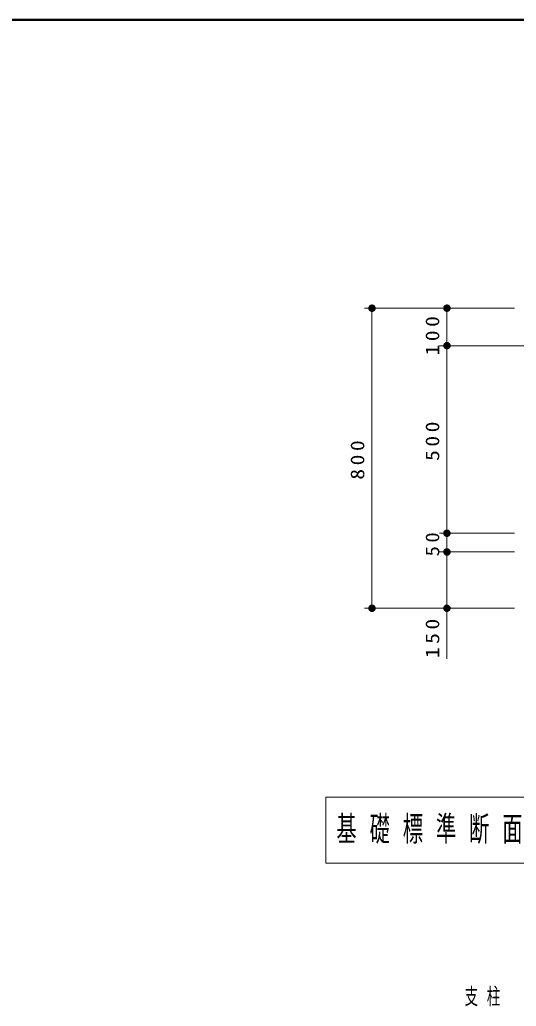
# Model space of a CAD drawing. Units: millimetres on the paper, with parts at other scales. Extents: x -385 to 0, y -594 to 267.
# Drawn here: x -136.5 to -70.3, y -458.5 to -327 of the extents above; entities that cross this region are included whole.
import ezdxf

# ---------------------------------------------------------------- set-up
doc = ezdxf.new("R2010")
doc.units = ezdxf.units.MM
doc.layers.add('1_20', color=7, linetype='Continuous', lineweight=13)
doc.layers.add('NAKAMURA図枠', color=7, linetype='Continuous', lineweight=13)
doc.styles.add('ＭＳ ゴシック', font='')
doc.styles.get('ＭＳ ゴシック').set_extended_font_data('MS Gothic')

# ---------------------------------------------------------------- blocks, each defined once
blk = doc.blocks.new('filled_dot')
at = {"color": 0, "linetype": 'Continuous', "lineweight": -2, "const_width": 1.25}
blk.add_lwpolyline([(-0.625, 0, 1), (0.625, 0, 1)], format="xyb", close=True, dxfattribs=at)

msp = doc.modelspace()

# ---------------------------------------------------------------- linework, layer by layer
at = {"layer": '1_20'}
for p, q in [((-80.521, -365.451), (-90.521, -365.451)), ((-89.521, -405.451), (-89.521, -365.451)), ((-70.521, -365.451), (-80.521, -365.451)), ((-79.521, -370.451), (-79.521, -365.451)), ((-68.021, -370.451), (-80.521, -370.451)), ((-79.521, -395.451), (-79.521, -370.451)), ((-70.521, -395.451), (-80.521, -395.451)), ((-79.521, -397.951), (-79.521, -395.451)), ((-70.521, -397.951), (-80.521, -397.951)), ((-79.521, -412.21), (-79.521, -397.951)), ((-80.521, -405.451), (-90.521, -405.451)), ((-70.521, -405.451), (-80.521, -405.451)), ((-95.671, -430.628), (-95.671, -439.428)), ((-20.871, -430.628), (-95.671, -430.628)), ((-95.671, -439.428), (-20.871, -439.428))]:
    msp.add_line(p, q, dxfattribs=at)
at = {"layer": 'NAKAMURA図枠', "lineweight": 50}
msp.add_line((0, -327), (-385, -327), dxfattribs=at)

# ---------------------------------------------------------------- block references
at = {"layer": '1_20', "xscale": 0.4, "yscale": 0.4}
for p, rotation in [((-89.521, -365.451), 270), ((-79.521, -365.451), 270), ((-79.521, -370.451), 270), ((-79.521, -370.451), 90), ((-79.521, -395.451), 270), ((-79.521, -395.451), 90), ((-79.521, -397.951), 270), ((-79.521, -397.951), 90), ((-89.521, -405.451), 90), ((-79.521, -405.451), 90)]:
    msp.add_blockref('filled_dot', p, dxfattribs=dict(at, rotation=rotation))

# ---------------------------------------------------------------- texts
at = {"layer": '1_20', "char_height": 1.833, "attachment_point": 8, "rotation": 90, "style": 'ＭＳ ゴシック'}
for s, insert in [('\\T1.33;\\W1.15;100', (-80.521, -368.897)), ('\\T1.33;\\W1.15;500', (-80.521, -382.951)), ('\\T1.33;\\W1.15;800', (-90.521, -385.451)), ('\\T1.34;\\W1.1;50', (-80.521, -396.701)), ('\\T1.33;\\W1.15;150', (-80.521, -409.242))]:
    msp.add_mtext(s, dxfattribs=dict(at, insert=insert))
at = {"layer": '1_20', "attachment_point": 4, "style": 'ＭＳ ゴシック'}
for s, insert, char_height in [('\\T1.64;\\W0.6;基礎標準断面詳細図\u3000Ｓ＝１／２０', (-94.271, -435.028), 3.299), ('\\T1.64;\\W0.6;支柱', (-77.158, -457.282), 2.199)]:
    msp.add_mtext(s, dxfattribs=dict(at, insert=insert, char_height=char_height))

doc.saveas('drawing.dxf')
